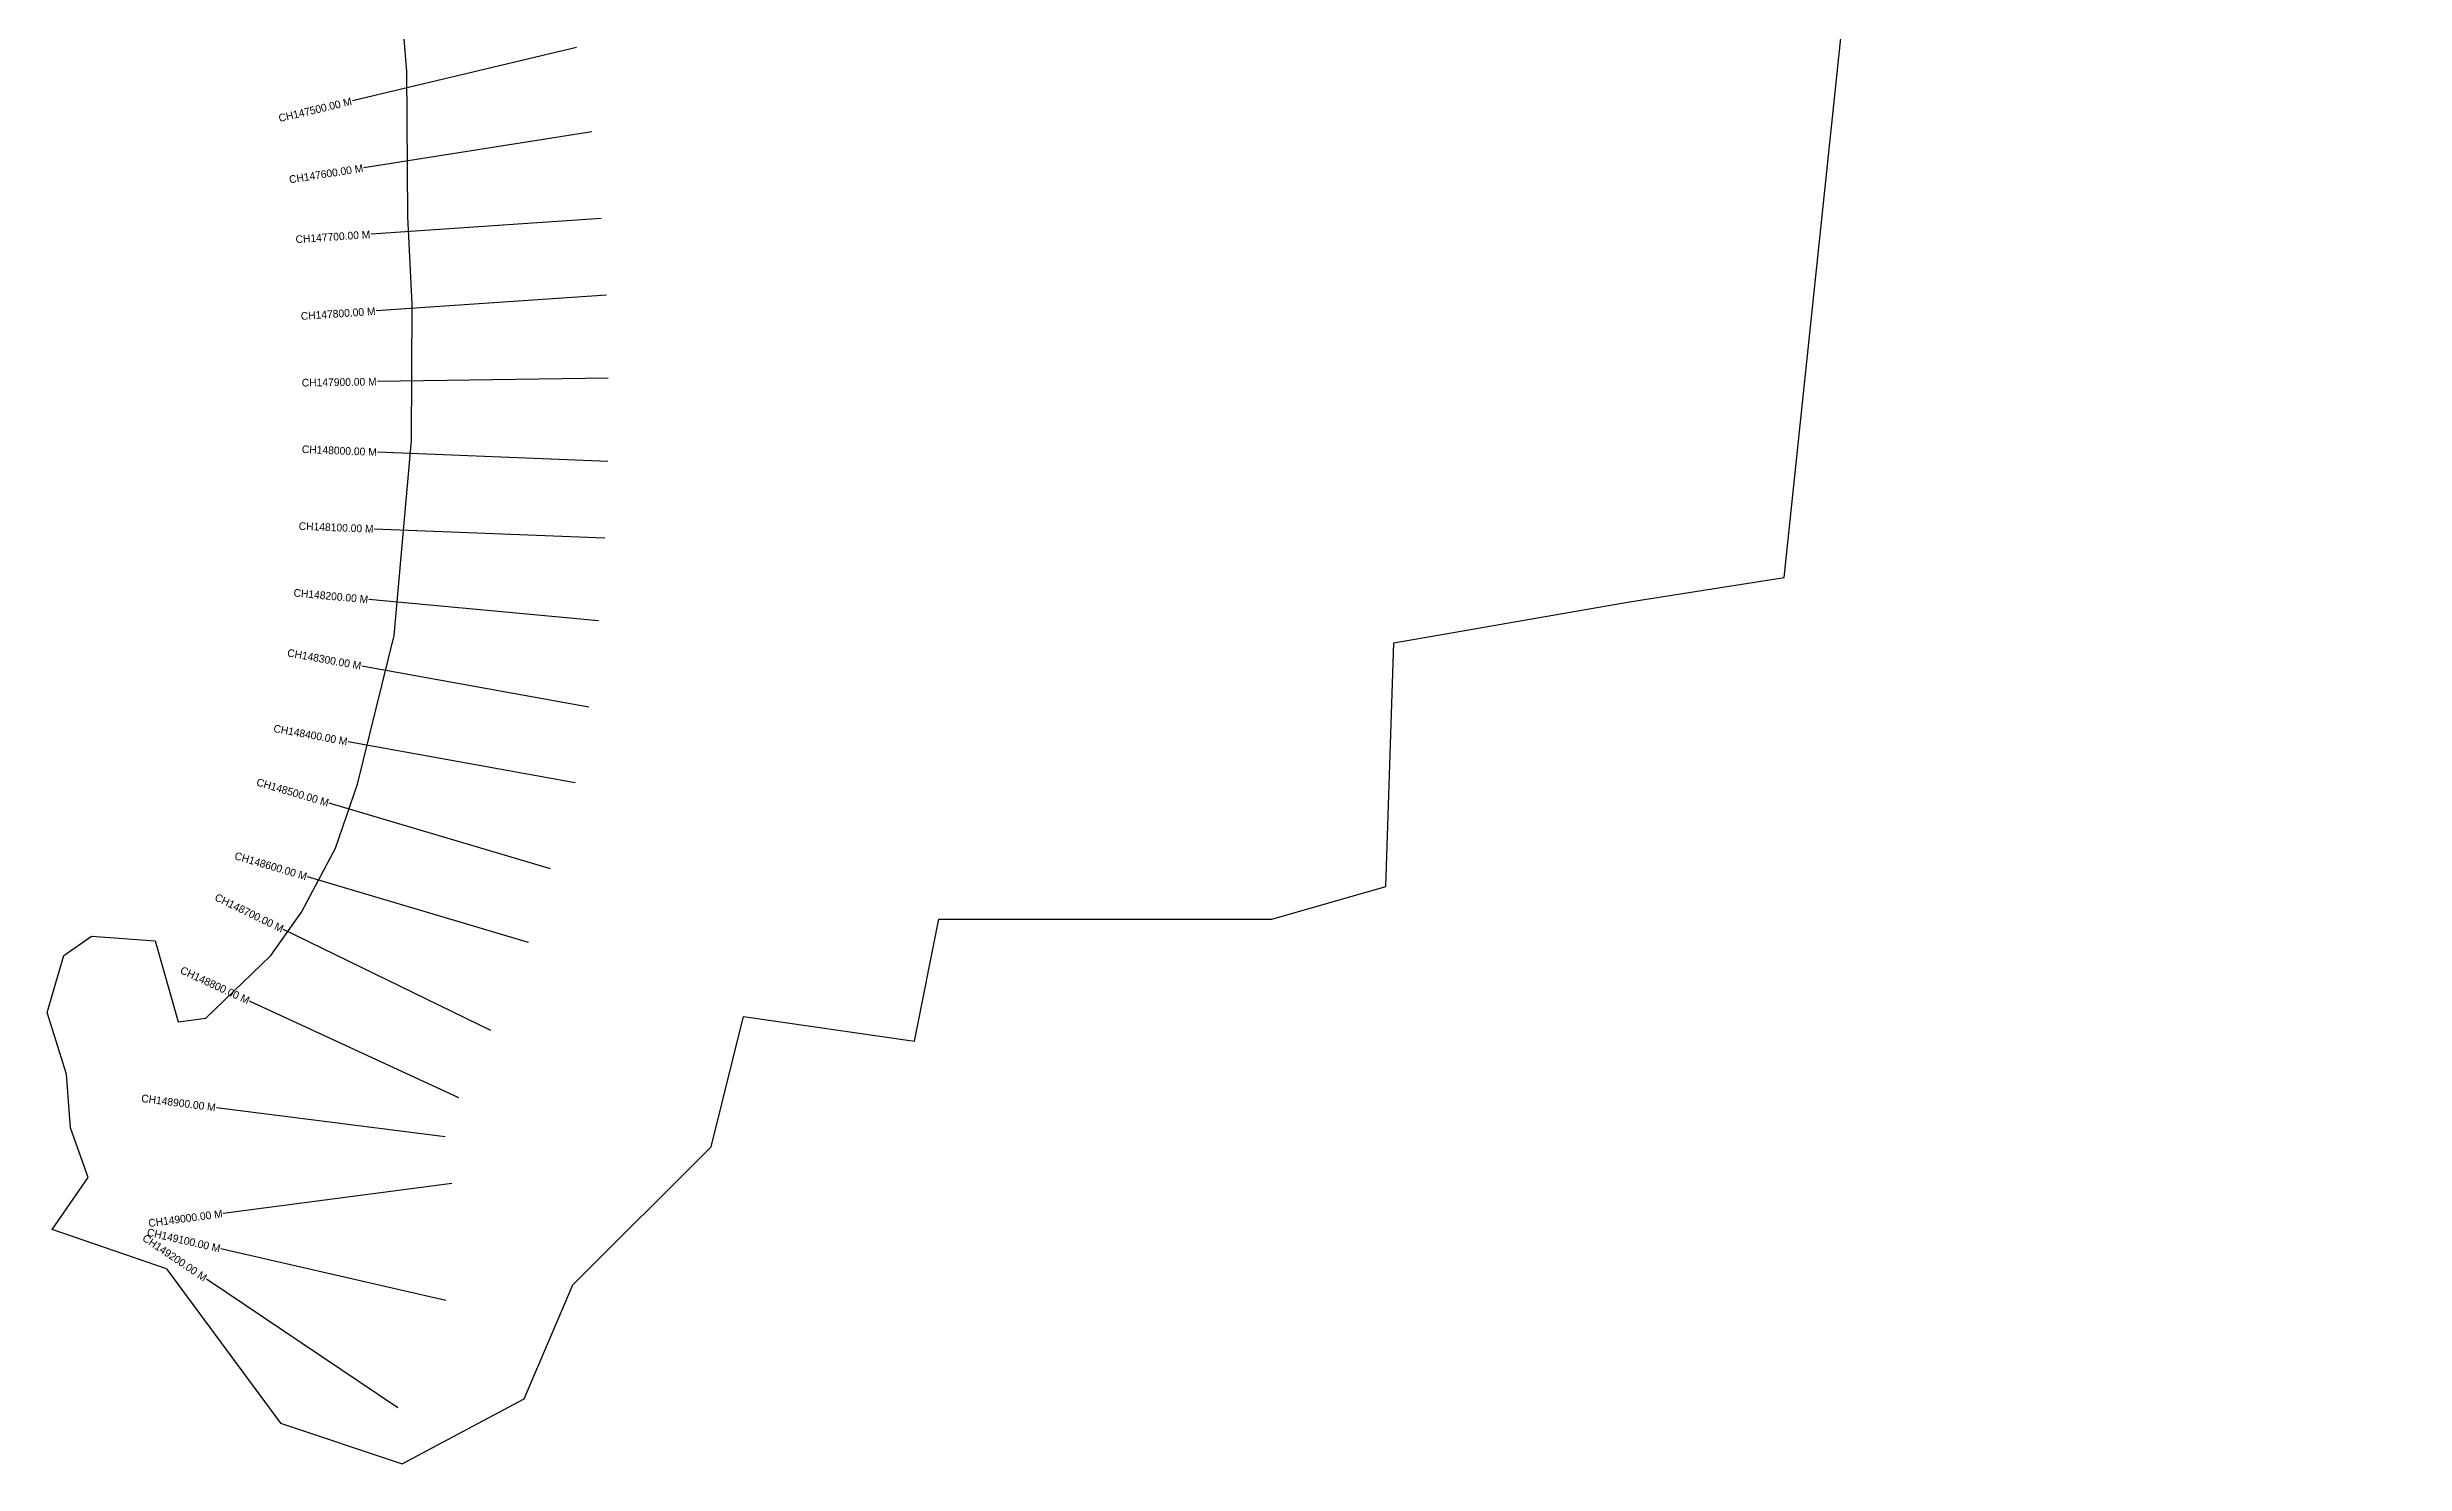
# Model space of a CAD drawing. Header units: metres. Extents: x 267032 to 273863, y 2111090 to 2119954.
# Drawn here: x 270796 to 273863, y 2111090 to 2112932 of the extents above; entities that cross this region are included whole.
import ezdxf
from ezdxf.enums import TextEntityAlignment as Align

# ---------------------------------------------------------------- set-up
doc = ezdxf.new("R2010")
doc.units = ezdxf.units.M
for name, color, linetype in [('CS', 134, 'Continuous'), ('CSMark', 6, 'Continuous'), ('village', 3, 'Continuous')]:
    doc.layers.add(name, color=color, linetype=linetype)

msp = doc.modelspace()

# ---------------------------------------------------------------- linework, layer by layer
at = {"layer": 'CS'}
for p, q in [((271484.8, 2112931.6), (271193, 2112862.2)), ((271504.4, 2112821.8), (271208, 2112775.2)), ((271516.6, 2112709.4), (271217.3, 2112688.9)), ((271523.4, 2112609.7), (271224.1, 2112589.1)), ((271525.6, 2112501.6), (271225.6, 2112497.3)), ((271525.4, 2112393.4), (271225.7, 2112405.5)), ((271521.4, 2112293.5), (271221.6, 2112305.5)), ((271513.3, 2112185.9), (271214.6, 2112213.7)), ((271500.5, 2112073.7), (271205.4, 2112127.3)), ((271482.7, 2111975.3), (271187.5, 2112028.9)), ((271450.6, 2111863.5), (271163, 2111949)), ((271422.1, 2111767.6), (271134.5, 2111853.1)), ((271373.3, 2111653.3), (271103.6, 2111784.5)), ((271331.7, 2111565.7), (271059.4, 2111691.5)), ((271313.8, 2111515.3), (271016.2, 2111553)), ((271322.6, 2111454.5), (271025.1, 2111415.5)), ((271314.4, 2111302.3), (271022.1, 2111369.5)), ((271252, 2111162.5), (271003.2, 2111330.1)), ((271252, 2111162.5), (271003.2, 2111330.1))]:
    msp.add_line(p, q, dxfattribs=at)
at = {"layer": 'village', "color": 3, "true_color": 0x00ff00}
for points in [[(273055.3, 2112242.3, 0), (273182.2, 2113447.5, 0), (273435.9, 2114999.6, 0), (273562.8, 2115633.9, 0), (273626.2, 2116321.1, 0), (273862.9, 2118034.2, 0)], [(270951.4, 2111343.6, 0), (270802.7, 2111394.4, 0), (270849.3, 2111462, 0), (270826.4, 2111526.9, 0), (270821.3, 2111596.4, 0), (270796, 2111676.9, 0), (270817.9, 2111751, 0), (270853.5, 2111776, 0), (270936.5, 2111769.9, 0), (270966.5, 2111664.8, 0), (271002.4, 2111669.5, 0), (271086.9, 2111750.9, 0), (271126.8, 2111807.3, 0), (271171, 2111890.6, 0), (271199.5, 2111973.8, 0), (271247.3, 2112167, 0), (271269.9, 2112420.6, 0), (271270.7, 2112597.7, 0), (271265.4, 2112712, 0), (271263.9, 2112900.4, 0), (271256.4, 2112990, 0)], [(270951.4, 2111343.6, 0), (271099.4, 2111142.7, 0), (271258, 2111089.9, 0), (271416.6, 2111174.4, 0), (271480, 2111322.5, 0), (271659.7, 2111502.2, 0), (271702, 2111671.4, 0), (271924.1, 2111639.6, 0), (271955.8, 2111798.2, 0), (272389.2, 2111798.2, 0), (272537.3, 2111840.5, 0), (272547.8, 2112157.7, 0), (272854.4, 2112210.6, 0), (273055.3, 2112242.3, 0)]]:
    msp.add_polyline3d(points, dxfattribs=at)

# ---------------------------------------------------------------- texts
at = {"layer": 'CSMark'}
for s, rotation, p in [('CH147500.00 M', 13.3753, (271192, 2112862)), ('CH147600.00 M', 8.9393, (271207, 2112775)), ('CH147700.00 M', 3.9294, (271216.3, 2112688.8)), ('CH147800.00 M', 3.9294, (271223.1, 2112589)), ('CH147900.00 M', 0.8226, (271224.6, 2112497.2)), ('CH148000.00 M', 357.6978, (271224.7, 2112405.5)), ('CH148100.00 M', 357.6978, (271220.6, 2112305.6)), ('CH148200.00 M', 354.6847, (271213.6, 2112213.8)), ('CH148300.00 M', 349.7046, (271204.4, 2112127.5)), ('CH148400.00 M', 349.7046, (271186.5, 2112029.1)), ('CH148500.00 M', 343.4401, (271162.1, 2111949.2)), ('CH148600.00 M', 343.4401, (271133.6, 2111853.4)), ('CH148700.00 M', 334.0622, (271102.7, 2111785)), ('CH148800.00 M', 335.2093, (271058.5, 2111691.9)), ('CH148900.00 M', 352.7757, (271015.2, 2111553.2)), ('CH149000.00 M', 7.4538, (271024.2, 2111415.4)), ('CH149200.00 M', 326.0371, (271002.4, 2111330.7)), ('CH149200.00 M', 326.0371, (271002.4, 2111330.7)), ('CH149100.00 M', 347.0559, (271021.1, 2111369.7))]:
    msp.add_text(s, height=10, rotation=rotation, dxfattribs=at).set_placement(p, align=Align.MIDDLE_RIGHT)

doc.saveas('drawing.dxf')
